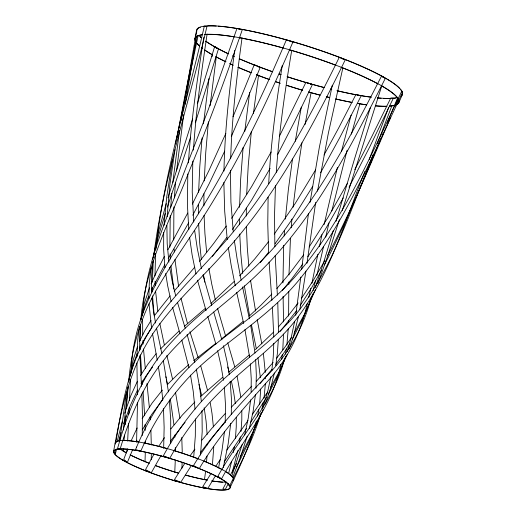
<?xml version="1.0" encoding="UTF-8"?>
<svg xmlns="http://www.w3.org/2000/svg" width="516" height="516" viewBox="0 0 516 516"><rect width="100%" height="100%" fill="white"/><g stroke="black" fill="none" stroke-linecap="round" stroke-linejoin="round"><path stroke-width="0.77" d="M145.389 443.573L145.396 441.373M246.3 216.03L246.351 208.051M198.389 204.4L198.415 213.837M207.342 444.895L207.348 443.502M288.786 291.366L288.612 316.082M152.285 282.252L153.316 260.303M230.407 170.274L230.916 202.033L233.258 231.768M288.837 284.374L288.863 282.02M151.323 453.828L151.227 459.692M166.874 225.344L167.197 243.797L168.9 262.16M203.936 193.745L203.904 205.89M273.777 343.308L273.235 357.033L271.829 370.591M278.517 332.336L277.795 302.982M260.709 389.135L259.6 404.731M136.959 356.943L137.733 339.909L139.443 326.602M142.616 319.552L142.713 334.852M239.566 207.329L240.643 179.362L243.126 147.395M283.523 334.091L282.787 349.867M288.973 274.912L290.45 238.328M223.957 171.048C224.776 130.683 229.259 90.506 234.67 50.536M145.299 452.326L145.009 461.917M142.248 435.504L142.429 414.806L141.868 393.876M175.292 460.085L174.769 472.134M198.602 192.281L199.776 166.72L202.079 137.895M288.463 322.539L288.521 320.397M170.706 443.412L170.712 420.211L169.358 399.926M268.114 197.157L267.765 223.97L268.623 253.421M163.688 232.619L163.656 249.55L164.939 267.669M230.652 158.793C231.936 118.267 236.554 77.929 242.062 37.784M182.148 462.252L181.916 468.173M204.239 180.929L205.736 152.665L208.393 121.815M246.661 194.732L248.254 165.417L251.344 131.483M251.124 391.973L251.247 378.976L250.318 363.748M213.753 446.985L212.418 464.877M231.31 414.638L231.426 398.642L230.168 381.337M128.89 414.129L129.161 407.588M173.905 206.903L173.699 240.017M278.343 339.264L277.376 353.505L275.757 365.721M129.458 400.384L130.542 379.673M187.811 173.931L187.398 204.42L188.804 229.794M265.379 383.665L264.011 398.255M128.51 423.307L127.652 441.057M167.139 216.72L169.796 185.296L174.963 149.685M192.816 161.089L192.229 191.991L193.764 222.106M283.677 245.287L282.949 282.897M170.228 215.675L169.861 247.132M163.649 448.481L164.14 427.519L163.482 408.659M140.526 324.345L140.12 340.437M275.467 185.747L274.525 215.301L274.873 246.835M288.225 328.86L286.902 345.088M136.579 442.077L137.495 402.919M268.688 183.76C270.765 144.099 275.95 104.671 282.258 65.48M255.968 388.271L256.336 375.261L255.646 359.594M206.987 456.034L206.542 462.284M225.202 422.333L225.505 404.976L224.325 386.987M164.011 225.415L166.713 196.944L172.505 159.825M284.168 235.928L284.522 230.349M127.033 451.61L127.194 448.959M142.887 312.67C144.996 270.255 161.669 230.581 176.801 191.488L208.529 108.96L236.954 28.503L242.249 29.838C226.053 76.936 208.735 123.659 189.791 169.725C170.796 218.59 144.977 266.533 140.849 319.72M174.376 197.847L175.453 182.819M188.398 162.933C191.126 120.776 197.286 78.935 203.826 37.223M155.619 253.395L154.955 275.892M170.68 207.484L171.764 193.197M193.429 150.15C195.996 111.237 201.317 72.575 207.116 34.037M125.207 424.597L125.833 415.799M276.286 172.221C279.143 131.406 284.909 90.848 291.701 50.516M126.343 408.691L128.136 386.736M124.44 435.098L124.008 440.716M291.205 227.795L291.933 219.087M130.993 373.39L131.251 370.256M123.221 450.416L123.382 448.469M285.374 219.061L288.386 189.411L292.488 159.025M155.922 249.299C163.656 173.389 187.579 100.291 204.31 26.155L206.974 26.297C189.185 102.658 163.495 177.614 153.755 255.672M230.755 423.294L228.175 443.85L223.318 467.522M131.316 369.514C133.302 306.452 172.531 256.181 203.994 204.71C235.935 152.143 262.205 96.382 286.367 39.893L292.843 42.164C269.713 95.982 244.739 149.182 214.23 199.266C196.583 228.801 176.091 256.523 158.618 286.161C141.449 314.483 131.806 346.829 128.852 379.731M250.628 399.823L248.26 418.102L244.694 434.969M255.439 394.766L253.079 411.6L249.351 428.364M123.356 429.976L128.039 386.961M235.412 438.645L236.251 426.932L236.302 417.631M240.998 431.415L241.804 419.979L241.823 410.833M140.487 324.338L139.713 336.948L139.752 350.203M176.549 170.919L183.38 116.848M172.763 182.716L179.555 130.458M224.486 431.666L222.015 450.249L218.526 468.006M128.6 382.059L128.768 380.473M293.082 207.18L296.906 175.679L301.918 142.797M193.706 457.189L195.312 436.104L195.448 418.908M203.491 123.853L209.012 78.567M200.518 455.028L202.201 431.679L201.995 410.633M244.771 131.445L249.66 92.338M301.692 269.217L308.426 213.656M210.096 105.767L216.249 57.134M282.329 354.511L281.736 359.142M300.815 277.047L295.72 315.315M152.73 261.696L151.433 277.679L151.594 292.52M253.401 113.552L258.568 75.136M119.744 440.464L126.601 391.908M205.607 471.321L204.465 479.628M306.975 263.295L315.669 202.427M305.917 271.113L299.899 309.297C279.678 335.207 252.298 353.912 227.872 375.467C201.711 398.055 179.813 425.423 163.346 455.802L169.719 458.408C184.599 431.473 203.626 406.821 226.214 385.904C247.048 366.173 270.59 349.28 289.553 327.602C327.183 283.671 342.817 226.518 363.903 173.834M141.049 319.591L144.022 304.421L149.505 287.728M240.333 436.788L239.385 442.883M212.082 56.676L212.373 54.69M153.291 257.594L153.491 256.246M183.49 116.1L183.709 114.61M310.045 202.324L319.359 147.215L332.317 85.159M234.419 446.346L233.387 452.571M185.296 104.155L185.528 102.665M151.149 267.63L149.279 283.2L148.847 298.583M185.637 101.916L195.854 40.893M286.367 349.003L285.496 354.15M181.052 120.783L195.364 38.416M153.6 255.575L158.496 231.684L166.216 203.607M115.803 442.67C121.834 406.034 128.252 368.385 146.847 335.677C165.468 302.628 194.016 277.015 218.739 248.731C269.616 192.358 306.027 125.014 339.302 57.27L345.191 59.966C311.283 129.4 274.306 198.686 221.441 255.794C194.984 285.29 164.178 311.787 144.886 346.952C126.994 379.344 120.131 416.186 113.423 452.164L114.191 452.816M129.045 380.189L129.258 378.847L128.658 381.492M295.275 141.287L301.305 107.089M317.514 191.159L328.305 133.405L342.824 68.06M129.368 378.183L133.128 360.245L137.456 346.584M176.962 137.966L177.207 136.585M177.452 135.205L185.192 94.26L197.151 35.856M305.085 124.44L311.038 92.803M258.851 409.678L257.6 416.115M270.887 376.706L267.759 391.38L262.767 408.085M294.63 321.507L291.263 337.329L287.296 351.551M280.897 364.257C272.39 407.427 241.585 441.077 221.48 479.048L217.933 476.229C239.482 436.755 273.525 403.248 284.568 358.659M175.408 144.112L175.666 142.739M175.801 142.055L198.138 35.494M194.919 38.629L196.583 30.205M195.254 38.726L196.912 30.302M263.302 402.409L261.973 408.646M317.869 254.356L311.916 283.22M152.73 259.084L157.883 238.011L165.307 213.469M319.475 246.551L321.945 234.696M274.409 372.978L270.842 387.361L265.256 403.983M237.895 450.552L232.232 472.359M115.397 449.565L114.933 451.7L115.423 453.822L116.622 448.972M324.113 224.563L337.4 167.436M298.396 316.695L294.23 333.588L289.334 348.79M310.793 288.418L308.684 297.732M323.551 246.525L316.882 275.363M231.478 461.936L228.569 473.682M325.693 237.16L328.976 222.944M117.454 440.393L122.324 421.198M129.393 378.254L133.244 364.264L137.256 353.434M331.801 210.947L347.12 150.137M141.029 318.927L144.686 306.401L148.698 296.042M315.637 280.504L313.064 290.579M307.317 303.376C300.996 332.246 287.573 359.433 267.611 381.318C243.023 408.917 218.139 436.62 199.266 468.599L193.5 465.574C213.65 431.879 240.63 403.164 267.701 375.022C289.134 353.267 304.221 325.835 311.535 296.21M256.426 421.043C250.479 443.979 240.282 465.503 230.42 486.956L230.097 484.905C241.159 462.31 252.943 439.832 260.135 415.619M341.437 151.465L351.086 115.126M351.422 134.166L359.981 103.368M118.977 439.955L121.086 432.434M242.127 444.669L231.594 476.765M247.241 436.072L241.095 455.26L232.761 477.493M336.045 221.28L354.389 159.367L370.482 107.231M119.822 440.625L117.558 448.436L120.164 448.92C131.096 412.561 147.079 376.783 173.505 348.945C201.021 319.41 235.219 297.184 263.405 268.339C316.914 214.398 351.248 145.493 385.271 78.471L381.582 75.975C347.423 142.442 312.419 210.489 258.677 263.566C230.82 291.572 197.46 313.573 170.822 342.843C145.428 370.23 130.135 405.144 119.822 440.625A62.03 10.152 17.4 0 0 115.339 444.031M333.368 230.362L323.455 263.108L315.341 287.573M167.932 197.886L192.623 119.009M197.364 103.71L214.714 46.395L218.468 48.91L195.332 122.744M342.243 210.573L381.859 85.591M124.627 413.329L130.89 395.482L137.398 381.247M339.399 219.668L327.402 256.826L317.791 283.671M123.737 423.707L130.238 405.666L137.52 390.019M167.384 207.051L190.623 137.166M285.767 356.208L278.511 374.474L268.481 393.992M313.347 293.114L303.627 317.095L292.346 339.276M260.393 414.709L261.038 412.961M369.256 159.457L388.651 107.438M364.128 173.241L364.793 171.447M260.18 415.29L250.118 439.187L236.225 467.851M391.941 105.612L377.338 143.725M373.178 154.542C351.57 207.206 334.729 263.347 299.912 309.258M127.691 449.055L123.724 459.453L127.407 462.317L132.606 449.707M315.392 289.779L305.13 313.012L294.114 333.201M287.154 354.518L280.078 370.23L270.648 387.187M262.444 411.065L263.173 409.291M397.404 98.298L388.509 119.97M387.477 122.479L388.258 120.583M380.821 138.604C363.032 181.135 345.656 223.938 324.403 264.895M382.104 135.508L382.872 133.644M262.192 411.678L252.795 432.273L240.043 457.021M395.269 106.122L397.088 101.781M397.352 101.162L398.133 99.304M388.509 122.195C369.295 167.223 350.454 212.515 327.46 255.788M388.774 121.563L389.541 119.738M389.799 119.132L390.58 117.274M233.026 116.784L254.272 64.674L260.187 67.37L245.39 103.781L231.329 136.463M151.053 283.897L156.935 271.003L164.352 256.497M398.894 102.542L402.338 94.68M225.834 133.463L208.896 170.661L192.333 204.149M130.987 441.128L137.14 427.983M139.507 341.476L144.867 330.543L150.969 320.559M224.699 151.143L209.135 183.754L192.765 215.23M151.304 290.231L164.739 264.708M136.185 441.864L136.985 440.206M139.733 347.926L145.402 337.425L151.943 327.499M228.395 483.344L225.337 489.362L222.899 488.91L226.434 482.344M279.291 136.508L305.969 82.263L312.432 84.521L294.939 120.834L277.743 154.303M187.714 213.037L167.952 249.77M354.776 169.616L371.772 136.637L390.818 97.956L393.411 98.079L369.953 146.467L349.042 187.211M271.152 151.956L251.724 186.437L231.594 218.333M236.586 463.491L230.549 474.707M321.603 270.152L311.471 287.999L300.189 305.575M347.429 183.296L328.021 217.339L309.129 246.977M343.295 197.88L325.241 229.491L307.826 256.787M142.293 429.918L151.775 414.354L161.637 401.138M270.094 168.377L251.621 200.092L232.413 229.491M324.912 260.464L312.825 281.175L301.602 298.132M188.598 222.835L168.203 258.632M324.009 155.013L338.844 127.633L355.95 94.441L361.194 95.757L339.967 137.262L320.565 172.776M142.126 418.708L152.026 403.202L162.411 390.044M140.494 375.622L148.137 363.819L156.148 353.718M315.553 169.932L295.346 203.259L274.273 234.096M153.968 454.17L145.506 469.683L151.33 472.721L160.992 455.576M266.611 397.236L250.602 422.469M312.76 186.263L293.011 218.042L275.163 243.623M290.095 343.121L283.961 352.821L275.783 364.341M141.049 383.736L146.312 375.5L152.568 367.102M215.52 475.681L207.871 488.336L202.762 486.691L210.986 473.585M158.56 446.624L164.494 437.665M267.63 392.05L252.234 414.683M291.405 337.548L284.2 348.171L276.395 358.478M224.163 462.02L246.532 428.525M215.785 466.245L220.3 459.517M184.444 463.929L174.434 479.654L180.781 482.247L191.5 465.322M226.311 226.047L213.605 243.558L199.563 261.38M226.821 450.062L248.002 420.572M170.409 441.206L183.386 424.404M303.724 254.743L289.921 273.106L276.84 288.592M302.827 263.986L291.991 278.595L282.22 290.624M296.816 310.387L280.207 331.453M154.174 315.908L170.119 295.849M190.52 455.183L194.932 449.178M226.724 237.521L212.392 256.413M200.382 452.655L211.534 438.181L225.627 421.572M298.145 302.944L288.45 315.405L278.492 326.867M268.63 241.636L254.923 258.716L239.514 275.925M170.854 428.925L182.277 415.116L194.848 401.996M268.552 252.305L260.238 262.644M271.835 369.475L260.083 383.582M201.969 440.116L212.437 427.629L225.337 413.464M273.106 362.516L256.407 381.272M162.018 400.661L162.804 399.726M194.764 267.165L174.137 291.159M184.225 423.423L185.063 422.436M160.528 348.855L179.078 331.014M271.822 294.081L260.954 305.182L249.093 316.218M167.371 384.575L177.827 374.248L188.779 364.664M273.538 332.143L255.349 349.635M231.432 407.072L251.782 386.129M234.161 281.465L210.934 303.427M200.55 396.565L222.602 377.351M184.373 326.376L205.336 308.355M249.338 354.943L228.794 372.21M242.997 321.539L221.106 339.257M193.719 360.607L215.856 343.321M120.757 448.752L118.59 449.507M136.056 450.526L138.146 450.603M203.078 487.917L205.91 488.052M240.45 29.464L242.501 29.67M163.146 456.621L166.545 457.189M174.124 480.712L177.53 481.318M290.489 41.325L293.172 41.925M310.664 84.121L312.006 84.424M192.597 466.142L195.738 466.941M144.583 470.521L147.679 471.334M342.405 58.734L344.862 59.514M257.445 66.474L259.741 67.203M216.52 476.545L219.971 477.732M122.363 460.072L123.363 460.427M124.356 460.782L125.356 461.143M382.427 76.91L384.42 77.793M216.159 47.911L217.462 48.498M228.504 485.046L229.452 485.717M198.112 357.575L189.946 331.769M225.434 335.387L217.513 308.284M227.704 342.766L234.748 366.818M213.708 312.025L221.886 339.838M211.741 305.607L203.02 274.976M200.782 366.096L207.651 390.741M185.192 328.182L177.498 302.395M207.8 316.437L215.894 344.153M206.065 310.69L197.499 280.188M187.115 334.523L194.777 362.348M180 333.788L172.615 307.452M187.366 323.068L180.981 298.184M181.8 340.057L188.959 367.76M227.737 367.011L229.046 371.81M175.659 295.649L172.06 280.517L169.654 267.391M198.963 384.414L201.75 395.778M217.591 350.667L220.912 365.193L223.499 380.318M223.434 345.714L227.04 361.471L229.323 374.7M215.372 300.022L211.779 284.239L208.864 268.365M166.862 355.453L172.518 378.873M171.106 301.505L167.681 285.812L165.668 273.493M201.453 268.617L197.247 248.254L194.635 230.407M231.42 381.337L233.625 392.025L235.341 403.654M196.003 273.97L192.145 255.052L189.591 237.379M164.32 344.778L159.825 323.519M237.096 376.222L240.811 397.075M236.702 292.417L243.681 323.596M235.251 285.761L231.136 265.05L228.324 247.635M165.868 376.693L166.146 377.983M242.539 286.902L249.376 318.759M196.293 368.959L199.55 386.529L201.356 401.609M166.423 379.279L166.836 381.214M161.882 353.673L156.509 328.092M251.518 325.145L256.323 348.713M166.971 381.866L167.513 384.459M241.14 280.214L237.083 258.735L234.329 240.566M244.939 329.608L249.602 357.207M175.485 392.283L179.955 418.424M249.531 315.386L244.339 285.793M190.494 375.061L193.216 391.225L195.016 409.143M163.32 360.716L168.461 391.908M257.226 319.701L261.818 343.862M250.712 325.428L255.027 353.067M155.535 323.035L153.394 310.297L151.962 297.893M255.568 311.025L250.524 280.317M210.244 402.738L212.037 413.664L213.405 426.945M204.775 282.188L203.504 274.893M178.607 286.354L174.937 259.522M157.264 360.239L152.517 333.742M170.286 398.829L173.957 424.849M204.155 407.756L206.084 421.095L207.135 434.414M158.315 366.27L160.96 383.44L162.811 399.823M257.948 357.807L260.367 377.667M173.75 288.96L170.906 265.805M151.53 327.576L149.027 303.821M157.838 311.606L155.587 291.095M263.392 353.583L265.288 372.404M227.259 239.598L224.692 211.367L223.854 182.464M201.324 259.613L199.608 242.12L198.615 223.273M242.701 273.486L240.798 253.84L239.746 233.993M206.652 252.343L204.923 233.535L204.072 215.333M154.123 314.889L152.549 295.823M146.957 383.607L149.35 407.324M145.299 368.392L143.5 348.984M248.828 266.121L247.299 247.803L246.416 226.75M142.222 380.847L142.506 384.394M271.906 300.377L269.094 262.064M143.074 391.676L144.674 415.78M141.681 373.778L140.5 354.834M272.39 306.917L273.79 337.012M150.117 416.934L150.317 419.914M174.131 249.028L174.324 252.027M181.767 437.491L182.264 452.358M170.409 259.09L170.119 253.859M277.376 295.178L275.196 255.523M174.795 435.065L174.918 437.123M142.951 340.483L143.158 344.056M141.519 386.432L139.92 355.524M150.891 430.267L151.304 445.037M155.258 285.722L155.077 281.181M145.054 424.558L145.235 430.376M140.287 349.306L140.197 345.907M152.401 291.869L152.304 287.496M175.317 447.546L175.363 451.01M283.103 296.261L283.548 321.907M137.417 394.805L136.927 362.916M239.534 224.782L239.482 219.358M265.443 377.357L265.45 378.763M120.57 440.541A62.03 10.152 17.4 0 1 191.849 456.473A62.03 10.152 17.4 0 1 232.948 480.88M222.583 482.183A62.03 10.152 17.4 0 1 217.649 481.75M216.294 481.589A62.03 10.152 17.4 0 1 211.973 480.977M207.297 480.17A62.03 10.152 17.4 0 1 202.298 479.183M201.724 479.067A62.03 10.152 17.4 0 1 197.628 478.164M197.035 478.029A62.03 10.152 17.4 0 1 185.908 475.242M178.214 473.082A62.03 10.152 17.4 0 1 155.297 465.561M148.144 462.852A62.03 10.152 17.4 0 1 131.129 455.402M126.227 452.835A62.03 10.152 17.4 0 1 122.15 450.416M121.266 449.836A62.03 10.152 17.4 0 1 120.441 449.275M233.135 480.241A61.681 10.094 17.4 0 1 232.91 480.519M226.401 482.137A61.681 10.094 17.4 0 1 211.766 480.867M207.11 480.067A61.681 10.094 17.4 0 1 185.844 475.165M178.194 473.017A61.681 10.094 17.4 0 1 155.4 465.535M149.446 463.297A61.681 10.094 17.4 0 1 130.077 454.79M126.497 452.887A61.681 10.094 17.4 0 1 119.983 448.791M115.59 443.063A61.681 10.094 17.4 0 1 116.719 441.696M117.132 441.483A61.681 10.094 17.4 0 1 118.138 441.122M118.732 440.974A61.681 10.094 17.4 0 1 120.099 440.741M122.589 440.561A61.681 10.094 17.4 0 1 130.284 440.922M131.586 441.057A61.681 10.094 17.4 0 1 134.315 441.406M135.753 441.606A61.681 10.094 17.4 0 1 138.739 442.077M144.054 443.05A61.681 10.094 17.4 0 1 161.263 447.03M161.889 447.198A61.681 10.094 17.4 0 1 166.958 448.578M174.653 450.836A61.681 10.094 17.4 0 1 198.376 458.956M204.097 461.22A61.681 10.094 17.4 0 1 208.432 463.033M208.954 463.258A61.681 10.094 17.4 0 1 222.493 469.818M225.615 471.637A61.681 10.094 17.4 0 1 229.71 474.443M230.355 474.965A61.681 10.094 17.4 0 1 232.671 477.345M232.948 477.771A61.681 10.094 17.4 0 1 233.168 478.184M205.51 34.353A106.889 17.492 17.4 0 1 331.653 63.636A106.889 17.492 17.4 0 1 396.398 104.742M394.656 105.367A106.889 17.492 17.4 0 1 389.915 106.167M386.942 106.335A106.889 17.492 17.4 0 1 375.777 105.915M366.618 104.877A106.889 17.492 17.4 0 1 357.62 103.477M352.112 102.484A106.889 17.492 17.4 0 1 335.832 99.053M329.569 97.563A106.889 17.492 17.4 0 1 326.383 96.776M319.926 95.118A106.889 17.492 17.4 0 1 308.729 92.061M302.073 90.139A106.889 17.492 17.4 0 1 286.715 85.398M280.091 83.224A106.889 17.492 17.4 0 1 275.492 81.67M269.01 79.406A106.889 17.492 17.4 0 1 256.426 74.775M250.834 72.601A106.889 17.492 17.4 0 1 237.96 67.299M233.29 65.248A106.889 17.492 17.4 0 1 230.078 63.791M225.769 61.772A106.889 17.492 17.4 0 1 215.798 56.728M211.921 54.573A106.889 17.492 17.4 0 1 205.271 50.471M202.53 48.549A106.889 17.492 17.4 0 1 201.311 47.62M199.176 45.834A106.889 17.492 17.4 0 1 196.77 43.357M196.177 42.589A106.889 17.492 17.4 0 1 202.736 34.598M196.719 32.056A107.825 17.641 17.4 0 1 304.872 45.343A107.825 17.641 17.4 0 1 401.151 96.118M395.875 98.008A107.825 17.641 17.4 0 1 393.276 98.33M390.283 98.504A107.825 17.641 17.4 0 1 383.788 98.414M381.118 98.246A107.825 17.641 17.4 0 1 377.564 97.95M371.004 97.195A107.825 17.641 17.4 0 1 356.562 94.879M355.853 94.751A107.825 17.641 17.4 0 1 337.161 90.79M331.769 89.5A107.825 17.641 17.4 0 1 330.485 89.184M323.99 87.533A107.825 17.641 17.4 0 1 312.722 84.482M312.057 84.295A107.825 17.641 17.4 0 1 287.167 76.729M280.504 74.523A107.825 17.641 17.4 0 1 279.182 74.072M272.616 71.801A107.825 17.641 17.4 0 1 256.781 65.958M256.168 65.719A107.825 17.641 17.4 0 1 239.314 58.83M233.974 56.47A107.825 17.641 17.4 0 1 232.684 55.883M228.304 53.845A107.825 17.641 17.4 0 1 205.587 41.17M200.872 37.474A107.825 17.641 17.4 0 1 199.956 36.617M398.597 100.059A106.541 17.434 17.4 0 1 396.791 104.264M394.34 105.251A106.541 17.434 17.4 0 1 389.612 106.051M386.652 106.219A106.541 17.434 17.4 0 1 375.519 105.799M366.392 104.761A106.541 17.434 17.4 0 1 357.42 103.368M351.938 102.381A106.541 17.434 17.4 0 1 335.703 98.956M329.466 97.479A106.541 17.434 17.4 0 1 326.293 96.692M319.849 95.041A106.541 17.434 17.4 0 1 308.691 91.996M302.718 90.268A106.541 17.434 17.4 0 1 286.748 85.346M280.143 83.179A106.541 17.434 17.4 0 1 275.563 81.631M269.745 79.606A106.541 17.434 17.4 0 1 256.562 74.762M251.724 72.891A106.541 17.434 17.4 0 1 238.153 67.312M232.2 64.681A106.541 17.434 17.4 0 1 229.665 63.526M226.002 61.804A106.541 17.434 17.4 0 1 216.062 56.773M212.199 54.625A106.541 17.434 17.4 0 1 204.613 49.891M199.492 45.918A106.541 17.434 17.4 0 1 201.808 34.895M204.375 34.572A106.541 17.434 17.4 0 1 234.574 36.92M239.276 37.733A106.541 17.434 17.4 0 1 283.31 48.072M289.276 49.768A106.541 17.434 17.4 0 1 335.587 65.164M341.063 67.267A106.541 17.434 17.4 0 1 377.925 83.85M381.788 85.998A106.541 17.434 17.4 0 1 398.333 99.388M402.003 94.57A107.476 17.589 17.4 0 1 401.725 95.086M397.746 97.414A107.476 17.589 17.4 0 1 391.534 98.317M389.986 98.388A107.476 17.589 17.4 0 1 377.319 97.834M371.372 97.163A107.476 17.589 17.4 0 1 359.142 95.279M358.459 95.157A107.476 17.589 17.4 0 1 357.072 94.905M356.375 94.776A107.476 17.589 17.4 0 1 337.038 90.7M331.665 89.41A107.476 17.589 17.4 0 1 330.382 89.1M324.564 87.623A107.476 17.589 17.4 0 1 287.206 76.684M281.226 74.704A107.476 17.589 17.4 0 1 279.246 74.033M272.706 71.769A107.476 17.589 17.4 0 1 256.916 65.945M256.304 65.713A107.476 17.589 17.4 0 1 239.508 58.843M234.187 56.489A107.476 17.589 17.4 0 1 232.897 55.902M228.536 53.87A107.476 17.589 17.4 0 1 205.89 41.235M201.188 37.552A107.476 17.589 17.4 0 1 199.466 35.868M197.086 29.754A107.476 17.589 17.4 0 1 200.414 27.213M203.523 26.439A107.476 17.589 17.4 0 1 204.768 26.258M207.561 26.006A107.476 17.589 17.4 0 1 216.223 26.071M218.236 26.2A107.476 17.589 17.4 0 1 222.512 26.568M223.254 26.645A107.476 17.589 17.4 0 1 237.244 28.586M237.908 28.703A107.476 17.589 17.4 0 1 248.428 30.657M249.164 30.805A107.476 17.589 17.4 0 1 372.352 71.324M372.945 71.608A107.476 17.589 17.4 0 1 386.897 79.051M387.484 79.4A107.476 17.589 17.4 0 1 399.623 88.462M400.326 89.268A107.476 17.589 17.4 0 1 401.403 90.784M401.777 91.493A107.476 17.589 17.4 0 1 402.041 92.177M136.611 447.056L135.553 449.526L140.765 451.203C156.335 415.025 179.865 382.195 210.457 357.22C239.856 332.665 272.551 311.548 297.403 281.975C343.875 226.066 371.449 157.793 402.345 92.732L401.874 91.003C369.953 156.838 341.07 226.253 291.224 281.001C265.263 309.181 232.316 329.331 203.427 354.17C173.834 378.989 151.53 411.587 136.611 447.056M139.385 468.276A61.094 9.998 17.4 0 0 230.188 487.917A61.094 9.998 17.4 0 0 146.26 452.293A61.094 9.998 17.4 0 0 139.385 468.276M139.565 468.289A60.746 9.939 17.4 0 0 229.859 487.813A60.746 9.939 17.4 0 0 146.409 452.39A60.746 9.939 17.4 0 0 139.565 468.289"/></g></svg>
